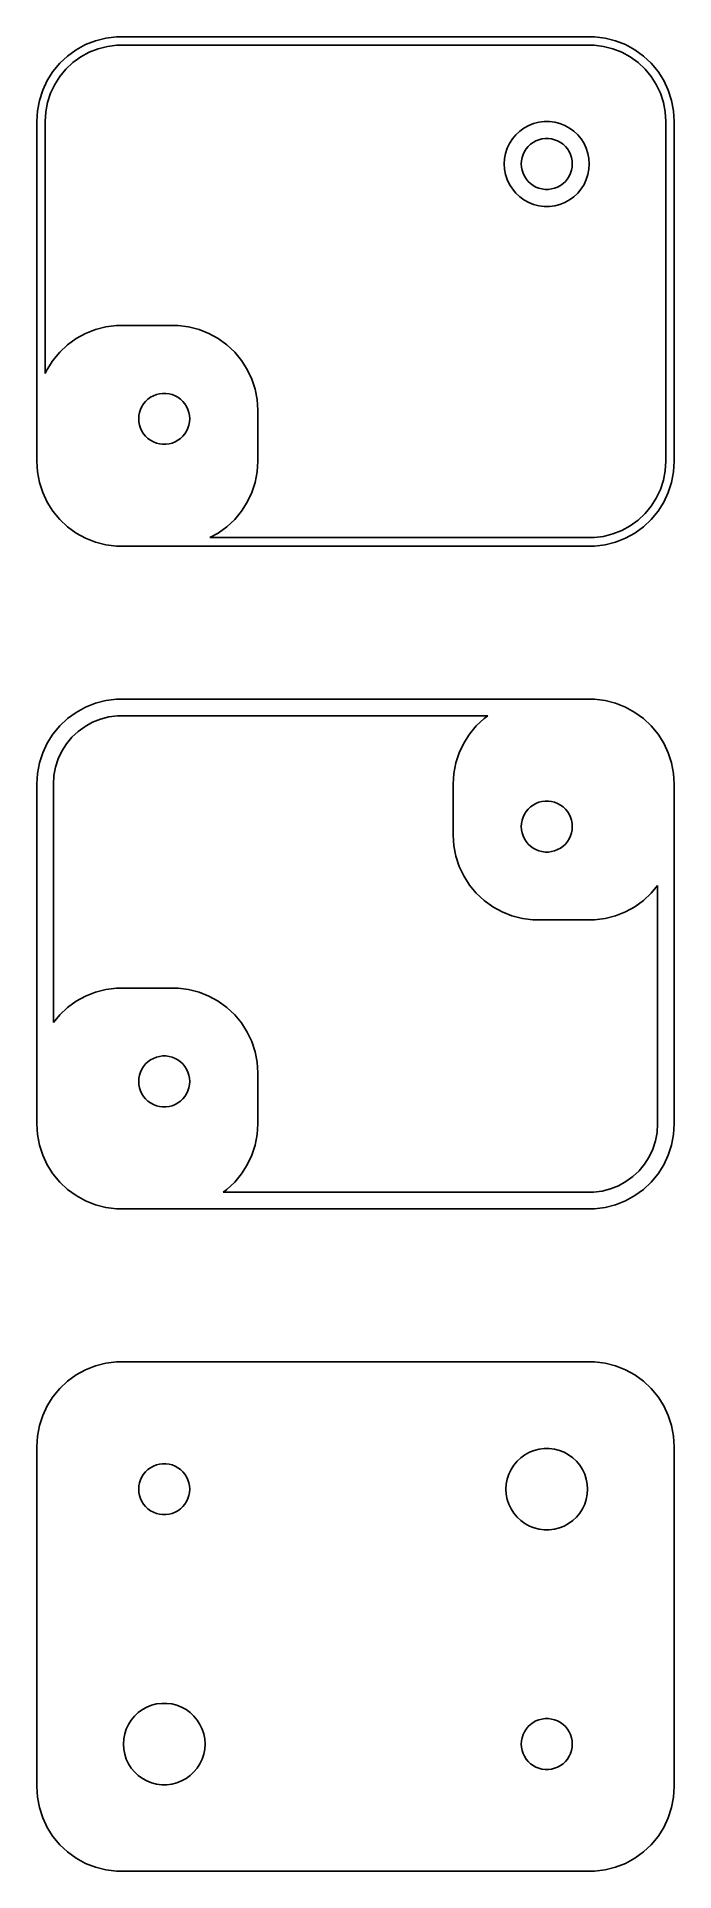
# Model space of a CAD drawing. Header units: metres. Extents: x -19 to 19, y 63 to 171.
import ezdxf

# ---------------------------------------------------------------- set-up
doc = ezdxf.new("R2010")
doc.units = ezdxf.units.M

msp = doc.modelspace()

# ---------------------------------------------------------------- linework, layer by layer
for p, q in [((-15.2951, 170.755), (-15.8789, 170.524)), ((-14.6869, 170.911), (-15.2951, 170.755)), ((-14.0639, 170.99), (-14.6869, 170.911)), ((14.0639, 170.99), (-14.0639, 170.99)), ((14.6869, 170.911), (14.0639, 170.99)), ((15.2951, 170.755), (14.6869, 170.911)), ((15.8789, 170.524), (15.2951, 170.755)), ((-16.9371, 169.853), (-17.3948, 169.423)), ((-16.4291, 170.222), (-16.9371, 169.853)), ((-16.6184, 169.467), (-16.1612, 169.799)), ((-15.8789, 170.524), (-16.4291, 170.222)), ((-16.1612, 169.799), (-15.666, 170.072)), ((-15.666, 170.072), (-15.1406, 170.28)), ((-15.1406, 170.28), (-14.5932, 170.42)), ((-14.5932, 170.42), (-14.0325, 170.491)), ((-14.0325, 170.491), (14.0325, 170.491)), ((14.0325, 170.491), (14.5932, 170.42)), ((14.5932, 170.42), (15.1406, 170.28)), ((15.1406, 170.28), (15.666, 170.072)), ((15.666, 170.072), (16.1612, 169.799)), ((16.4291, 170.222), (15.8789, 170.524)), ((16.1612, 169.799), (16.6184, 169.467)), ((16.9371, 169.853), (16.4291, 170.222)), ((17.3948, 169.423), (16.9371, 169.853)), ((-17.7951, 168.939), (-18.1315, 168.409)), ((-17.3948, 169.423), (-17.7951, 168.939)), ((-17.6934, 168.168), (-17.3906, 168.645)), ((-17.3906, 168.645), (-17.0303, 169.08)), ((-17.0303, 169.08), (-16.6184, 169.467)), ((16.6184, 169.467), (17.0303, 169.08)), ((17.0303, 169.08), (17.3906, 168.645)), ((17.3906, 168.645), (17.6934, 168.168)), ((17.7951, 168.939), (17.3948, 169.423)), ((18.1315, 168.409), (17.7951, 168.939)), ((-18.3989, 167.841), (-18.5929, 167.243)), ((-18.1315, 168.409), (-18.3989, 167.841)), ((-18.1086, 167.119), (-17.934, 167.657)), ((-17.934, 167.657), (-17.6934, 168.168)), ((17.6934, 168.168), (17.934, 167.657)), ((17.934, 167.657), (18.1086, 167.119)), ((18.3989, 167.841), (18.1315, 168.409)), ((18.5929, 167.243), (18.3989, 167.841)), ((-18.7106, 166.627), (-18.75, 166)), ((-18.5929, 167.243), (-18.7106, 166.627)), ((-18.25, 166), (-18.2145, 166.564)), ((-18.2145, 166.564), (-18.1086, 167.119)), ((18.1086, 167.119), (18.2145, 166.564)), ((18.2145, 166.564), (18.25, 166)), ((18.7106, 166.627), (18.5929, 167.243)), ((18.75, 166), (18.7106, 166.627)), ((-18.75, 166), (-18.75, 146)), ((-18.25, 151.157), (-18.25, 166)), ((9.42757, 165.211), (9.22745, 164.969)), ((9.65643, 165.426), (9.42757, 165.211)), ((9.91043, 165.611), (9.65643, 165.426)), ((10.1855, 165.762), (9.91043, 165.611)), ((10.4774, 165.878), (10.1855, 165.762)), ((10.7815, 165.956), (10.4774, 165.878)), ((11.093, 165.995), (10.7815, 165.956)), ((11.407, 165.995), (11.093, 165.995)), ((11.7184, 165.956), (11.407, 165.995)), ((12.0225, 165.878), (11.7184, 165.956)), ((12.3144, 165.762), (12.0225, 165.878)), ((12.5896, 165.611), (12.3144, 165.762)), ((12.8436, 165.426), (12.5896, 165.611)), ((13.0724, 165.211), (12.8436, 165.426)), ((13.2725, 164.969), (13.0724, 165.211)), ((18.25, 166), (18.25, 146)), ((18.75, 146), (18.75, 166)), ((8.92555, 164.42), (8.82854, 164.122)), ((9.05922, 164.704), (8.92555, 164.42)), ((9.22745, 164.969), (9.05922, 164.704)), ((9.85533, 164.052), (9.93553, 164.223)), ((9.93553, 164.223), (10.0365, 164.382)), ((10.0365, 164.382), (10.1565, 164.527)), ((10.1565, 164.527), (10.2939, 164.656)), ((10.2939, 164.656), (10.4463, 164.766)), ((10.4463, 164.766), (10.6113, 164.857)), ((10.6113, 164.857), (10.7865, 164.927)), ((10.7865, 164.927), (10.9689, 164.973)), ((10.9689, 164.973), (11.1558, 164.997)), ((11.1558, 164.997), (11.3442, 164.997)), ((11.3442, 164.997), (11.5311, 164.973)), ((11.5311, 164.973), (11.7135, 164.927)), ((11.7135, 164.927), (11.8887, 164.857)), ((11.8887, 164.857), (12.0537, 164.766)), ((12.0537, 164.766), (12.2061, 164.656)), ((12.2061, 164.656), (12.3434, 164.527)), ((12.3434, 164.527), (12.4635, 164.382)), ((12.4635, 164.382), (12.5645, 164.223)), ((12.5645, 164.223), (12.6447, 164.052)), ((13.4408, 164.704), (13.2725, 164.969)), ((13.5744, 164.42), (13.4408, 164.704)), ((13.6714, 164.122), (13.5744, 164.42)), ((8.7697, 163.813), (8.75, 163.5)), ((8.75, 163.5), (8.7697, 163.187)), ((8.82854, 164.122), (8.7697, 163.813)), ((8.7697, 163.187), (8.82854, 162.878)), ((9.75, 163.5), (9.76183, 163.688)), ((9.76183, 163.312), (9.75, 163.5)), ((9.76183, 163.688), (9.79712, 163.873)), ((9.79712, 163.127), (9.76183, 163.312)), ((9.79712, 163.873), (9.85533, 164.052)), ((9.85533, 162.948), (9.79712, 163.127)), ((12.6447, 164.052), (12.7029, 163.873)), ((12.7029, 163.127), (12.6447, 162.948)), ((12.7029, 163.873), (12.7382, 163.688)), ((12.7382, 163.312), (12.7029, 163.127)), ((12.7382, 163.688), (12.75, 163.5)), ((12.75, 163.5), (12.7382, 163.312)), ((13.7303, 163.813), (13.6714, 164.122)), ((13.6714, 162.878), (13.7303, 163.187)), ((13.75, 163.5), (13.7303, 163.813)), ((13.7303, 163.187), (13.75, 163.5)), ((8.82854, 162.878), (8.92555, 162.58)), ((8.92555, 162.58), (9.05922, 162.296)), ((9.05922, 162.296), (9.22745, 162.031)), ((9.22745, 162.031), (9.42757, 161.789)), ((9.93553, 162.777), (9.85533, 162.948)), ((10.0365, 162.618), (9.93553, 162.777)), ((10.1565, 162.473), (10.0365, 162.618)), ((10.2939, 162.344), (10.1565, 162.473)), ((10.4463, 162.234), (10.2939, 162.344)), ((10.6113, 162.143), (10.4463, 162.234)), ((10.7865, 162.073), (10.6113, 162.143)), ((10.9689, 162.027), (10.7865, 162.073)), ((11.1558, 162.003), (10.9689, 162.027)), ((11.3442, 162.003), (11.1558, 162.003)), ((11.5311, 162.027), (11.3442, 162.003)), ((11.7135, 162.073), (11.5311, 162.027)), ((11.8887, 162.143), (11.7135, 162.073)), ((12.0537, 162.234), (11.8887, 162.143)), ((12.2061, 162.344), (12.0537, 162.234)), ((12.3434, 162.473), (12.2061, 162.344)), ((12.4635, 162.618), (12.3434, 162.473)), ((12.5645, 162.777), (12.4635, 162.618)), ((12.6447, 162.948), (12.5645, 162.777)), ((13.0724, 161.789), (13.2725, 162.031)), ((13.2725, 162.031), (13.4408, 162.296)), ((13.4408, 162.296), (13.5744, 162.58)), ((13.5744, 162.58), (13.6714, 162.878)), ((9.42757, 161.789), (9.65643, 161.574)), ((9.65643, 161.574), (9.91043, 161.389)), ((9.91043, 161.389), (10.1855, 161.238)), ((10.1855, 161.238), (10.4774, 161.122)), ((10.4774, 161.122), (10.7815, 161.044)), ((10.7815, 161.044), (11.093, 161.005)), ((11.093, 161.005), (11.407, 161.005)), ((11.407, 161.005), (11.7184, 161.044)), ((11.7184, 161.044), (12.0225, 161.122)), ((12.0225, 161.122), (12.3144, 161.238)), ((12.3144, 161.238), (12.5896, 161.389)), ((12.5896, 161.389), (12.8436, 161.574)), ((12.8436, 161.574), (13.0724, 161.789)), ((-15.8789, 153.524), (-16.4291, 153.222)), ((-15.2951, 153.755), (-15.8789, 153.524)), ((-14.6869, 153.911), (-15.2951, 153.755)), ((-14.0639, 153.99), (-14.6869, 153.911)), ((-10.436, 153.99), (-14.0639, 153.99)), ((-9.81308, 153.911), (-10.436, 153.99)), ((-9.20491, 153.755), (-9.81308, 153.911)), ((-8.62109, 153.524), (-9.20491, 153.755)), ((-8.07086, 153.222), (-8.62109, 153.524)), ((-17.3948, 152.423), (-17.7951, 151.939)), ((-16.9371, 152.853), (-17.3948, 152.423)), ((-16.4291, 153.222), (-16.9371, 152.853)), ((-7.56287, 152.853), (-8.07086, 153.222)), ((-7.10515, 152.423), (-7.56287, 152.853)), ((-6.70491, 151.939), (-7.10515, 152.423)), ((-18.1315, 151.409), (-18.25, 151.157)), ((-17.7951, 151.939), (-18.1315, 151.409)), ((-6.36845, 151.409), (-6.70491, 151.939)), ((-6.1011, 150.841), (-6.36845, 151.409)), ((-5.90707, 150.243), (-6.1011, 150.841)), ((-5.78941, 149.627), (-5.90707, 150.243)), ((-12.7029, 148.873), (-12.6447, 149.052)), ((-12.6447, 149.052), (-12.5645, 149.223)), ((-12.5645, 149.223), (-12.4635, 149.382)), ((-12.4635, 149.382), (-12.3434, 149.527)), ((-12.3434, 149.527), (-12.2061, 149.656)), ((-12.2061, 149.656), (-12.0537, 149.766)), ((-12.0537, 149.766), (-11.8887, 149.857)), ((-11.8887, 149.857), (-11.7135, 149.927)), ((-11.7135, 149.927), (-11.5311, 149.973)), ((-11.5311, 149.973), (-11.3442, 149.997)), ((-11.3442, 149.997), (-11.1558, 149.997)), ((-11.1558, 149.997), (-10.9689, 149.973)), ((-10.9689, 149.973), (-10.7865, 149.927)), ((-10.7865, 149.927), (-10.6113, 149.857)), ((-10.6113, 149.857), (-10.4463, 149.766)), ((-10.4463, 149.766), (-10.2939, 149.656)), ((-10.2939, 149.656), (-10.1565, 149.527)), ((-10.1565, 149.527), (-10.0365, 149.382)), ((-10.0365, 149.382), (-9.93553, 149.223)), ((-9.93553, 149.223), (-9.85533, 149.052)), ((-9.85533, 149.052), (-9.79712, 148.873)), ((-5.75, 149), (-5.78941, 149.627)), ((-12.75, 148.5), (-12.7382, 148.688)), ((-12.7382, 148.312), (-12.75, 148.5)), ((-12.7382, 148.688), (-12.7029, 148.873)), ((-12.7029, 148.127), (-12.7382, 148.312)), ((-12.6447, 147.948), (-12.7029, 148.127)), ((-12.5645, 147.777), (-12.6447, 147.948)), ((-9.85533, 147.948), (-9.93553, 147.777)), ((-9.79712, 148.127), (-9.85533, 147.948)), ((-9.79712, 148.873), (-9.76183, 148.688)), ((-9.76183, 148.312), (-9.79712, 148.127)), ((-9.76183, 148.688), (-9.75, 148.5)), ((-9.75, 148.5), (-9.76183, 148.312)), ((-5.75, 146), (-5.75, 149)), ((-12.4635, 147.618), (-12.5645, 147.777)), ((-12.3434, 147.473), (-12.4635, 147.618)), ((-12.2061, 147.344), (-12.3434, 147.473)), ((-12.0537, 147.234), (-12.2061, 147.344)), ((-11.8887, 147.143), (-12.0537, 147.234)), ((-11.7135, 147.073), (-11.8887, 147.143)), ((-11.5311, 147.027), (-11.7135, 147.073)), ((-11.3442, 147.003), (-11.5311, 147.027)), ((-11.1558, 147.003), (-11.3442, 147.003)), ((-10.9689, 147.027), (-11.1558, 147.003)), ((-10.7865, 147.073), (-10.9689, 147.027)), ((-10.6113, 147.143), (-10.7865, 147.073)), ((-10.4463, 147.234), (-10.6113, 147.143)), ((-10.2939, 147.344), (-10.4463, 147.234)), ((-10.1565, 147.473), (-10.2939, 147.344)), ((-10.0365, 147.618), (-10.1565, 147.473)), ((-9.93553, 147.777), (-10.0365, 147.618)), ((-18.75, 146), (-18.7106, 145.373)), ((-5.78941, 145.373), (-5.75, 146)), ((18.25, 146), (18.2145, 145.436)), ((18.7106, 145.373), (18.75, 146)), ((-18.7106, 145.373), (-18.5929, 144.757)), ((-18.5929, 144.757), (-18.3989, 144.159)), ((-6.1011, 144.159), (-5.90707, 144.757)), ((-5.90707, 144.757), (-5.78941, 145.373)), ((18.1086, 144.881), (17.934, 144.343)), ((18.2145, 145.436), (18.1086, 144.881)), ((18.3989, 144.159), (18.5929, 144.757)), ((18.5929, 144.757), (18.7106, 145.373)), ((-18.3989, 144.159), (-18.1315, 143.591)), ((-6.36845, 143.591), (-6.1011, 144.159)), ((17.6934, 143.832), (17.3906, 143.355)), ((17.934, 144.343), (17.6934, 143.832)), ((18.1315, 143.591), (18.3989, 144.159)), ((-18.1315, 143.591), (-17.7951, 143.061)), ((-17.7951, 143.061), (-17.3948, 142.577)), ((-17.3948, 142.577), (-16.9371, 142.147)), ((-7.56287, 142.147), (-7.10515, 142.577)), ((-7.10515, 142.577), (-6.70491, 143.061)), ((-6.70491, 143.061), (-6.36845, 143.591)), ((17.0303, 142.92), (16.6184, 142.533)), ((16.9371, 142.147), (17.3948, 142.577)), ((17.3906, 143.355), (17.0303, 142.92)), ((17.3948, 142.577), (17.7951, 143.061)), ((17.7951, 143.061), (18.1315, 143.591)), ((-16.9371, 142.147), (-16.4291, 141.778)), ((-16.4291, 141.778), (-15.8789, 141.476)), ((-15.8789, 141.476), (-15.2951, 141.245)), ((-8.56104, 141.509), (-8.07086, 141.778)), ((14.0325, 141.509), (-8.56104, 141.509)), ((-8.07086, 141.778), (-7.56287, 142.147)), ((14.5932, 141.58), (14.0325, 141.509)), ((15.1406, 141.72), (14.5932, 141.58)), ((15.666, 141.928), (15.1406, 141.72)), ((15.2951, 141.245), (15.8789, 141.476)), ((16.1612, 142.201), (15.666, 141.928)), ((15.8789, 141.476), (16.4291, 141.778)), ((16.6184, 142.533), (16.1612, 142.201)), ((16.4291, 141.778), (16.9371, 142.147)), ((-15.2951, 141.245), (-14.6869, 141.089)), ((-14.6869, 141.089), (-14.0639, 141.01)), ((-14.0639, 141.01), (14.0639, 141.01)), ((14.0639, 141.01), (14.6869, 141.089)), ((14.6869, 141.089), (15.2951, 141.245)), ((-15.2951, 131.755), (-15.8789, 131.524)), ((-14.6869, 131.911), (-15.2951, 131.755)), ((-14.0639, 131.99), (-14.6869, 131.911)), ((14.0639, 131.99), (-14.0639, 131.99)), ((14.6869, 131.911), (14.0639, 131.99)), ((15.2951, 131.755), (14.6869, 131.911)), ((15.8789, 131.524), (15.2951, 131.755)), ((-16.9371, 130.853), (-17.3948, 130.423)), ((-16.4291, 131.222), (-16.9371, 130.853)), ((-15.8789, 131.524), (-16.4291, 131.222)), ((-15.4626, 130.64), (-14.993, 130.826)), ((-14.993, 130.826), (-14.5037, 130.951)), ((-14.5037, 130.951), (-14.0026, 131.014)), ((-14.0026, 131.014), (7.78568, 131.014)), ((7.56287, 130.853), (7.10515, 130.423)), ((7.78568, 131.014), (7.56287, 130.853)), ((16.4291, 131.222), (15.8789, 131.524)), ((16.9371, 130.853), (16.4291, 131.222)), ((17.3948, 130.423), (16.9371, 130.853)), ((-17.7951, 129.939), (-18.1315, 129.409)), ((-17.3948, 130.423), (-17.7951, 129.939)), ((-17.0042, 129.364), (-16.6822, 129.754)), ((-16.6822, 129.754), (-16.3139, 130.099)), ((-16.3139, 130.099), (-15.9053, 130.396)), ((-15.9053, 130.396), (-15.4626, 130.64)), ((6.70491, 129.939), (6.36845, 129.409)), ((7.10515, 130.423), (6.70491, 129.939)), ((17.7951, 129.939), (17.3948, 130.423)), ((18.1315, 129.409), (17.7951, 129.939)), ((-18.3989, 128.841), (-18.5929, 128.243)), ((-18.1315, 129.409), (-18.3989, 128.841)), ((-17.4899, 128.481), (-17.2748, 128.938)), ((-17.2748, 128.938), (-17.0042, 129.364)), ((6.1011, 128.841), (5.90707, 128.243)), ((6.36845, 129.409), (6.1011, 128.841)), ((18.3989, 128.841), (18.1315, 129.409)), ((18.5929, 128.243), (18.3989, 128.841)), ((-18.7106, 127.627), (-18.75, 127)), ((-18.5929, 128.243), (-18.7106, 127.627)), ((-17.7724, 127), (-17.7407, 127.504)), ((-17.7407, 127.504), (-17.646, 128)), ((-17.646, 128), (-17.4899, 128.481)), ((5.78941, 127.627), (5.75, 127)), ((5.90707, 128.243), (5.78941, 127.627)), ((18.7106, 127.627), (18.5929, 128.243)), ((18.75, 127), (18.7106, 127.627)), ((-18.75, 127), (-18.75, 107)), ((-17.7724, 112.966), (-17.7724, 127)), ((5.75, 127), (5.75, 124)), ((18.75, 107), (18.75, 127)), ((9.93553, 125.223), (10.0365, 125.382)), ((10.0365, 125.382), (10.1565, 125.527)), ((10.1565, 125.527), (10.2939, 125.656)), ((10.2939, 125.656), (10.4463, 125.766)), ((10.4463, 125.766), (10.6113, 125.857)), ((10.6113, 125.857), (10.7865, 125.927)), ((10.7865, 125.927), (10.9689, 125.973)), ((10.9689, 125.973), (11.1558, 125.997)), ((11.1558, 125.997), (11.3442, 125.997)), ((11.3442, 125.997), (11.5311, 125.973)), ((11.5311, 125.973), (11.7135, 125.927)), ((11.7135, 125.927), (11.8887, 125.857)), ((11.8887, 125.857), (12.0537, 125.766)), ((12.0537, 125.766), (12.2061, 125.656)), ((12.2061, 125.656), (12.3434, 125.527)), ((12.3434, 125.527), (12.4635, 125.382)), ((12.4635, 125.382), (12.5645, 125.223)), ((9.75, 124.5), (9.76183, 124.688)), ((9.76183, 124.312), (9.75, 124.5)), ((9.76183, 124.688), (9.79712, 124.873)), ((9.79712, 124.127), (9.76183, 124.312)), ((9.79712, 124.873), (9.85533, 125.052)), ((9.85533, 125.052), (9.93553, 125.223)), ((12.5645, 125.223), (12.6447, 125.052)), ((12.6447, 125.052), (12.7029, 124.873)), ((12.7029, 124.873), (12.7382, 124.688)), ((12.7382, 124.312), (12.7029, 124.127)), ((12.7382, 124.688), (12.75, 124.5)), ((12.75, 124.5), (12.7382, 124.312)), ((5.75, 124), (5.78941, 123.373)), ((5.78941, 123.373), (5.90707, 122.757)), ((9.85533, 123.948), (9.79712, 124.127)), ((9.93553, 123.777), (9.85533, 123.948)), ((10.0365, 123.618), (9.93553, 123.777)), ((10.1565, 123.473), (10.0365, 123.618)), ((10.2939, 123.344), (10.1565, 123.473)), ((10.4463, 123.234), (10.2939, 123.344)), ((10.6113, 123.143), (10.4463, 123.234)), ((10.7865, 123.073), (10.6113, 123.143)), ((11.8887, 123.143), (11.7135, 123.073)), ((12.0537, 123.234), (11.8887, 123.143)), ((12.2061, 123.344), (12.0537, 123.234)), ((12.3434, 123.473), (12.2061, 123.344)), ((12.4635, 123.618), (12.3434, 123.473)), ((12.5645, 123.777), (12.4635, 123.618)), ((12.6447, 123.948), (12.5645, 123.777)), ((12.7029, 124.127), (12.6447, 123.948)), ((5.90707, 122.757), (6.1011, 122.159)), ((6.1011, 122.159), (6.36845, 121.591)), ((10.9689, 123.027), (10.7865, 123.073)), ((11.1558, 123.003), (10.9689, 123.027)), ((11.3442, 123.003), (11.1558, 123.003)), ((11.5311, 123.027), (11.3442, 123.003)), ((11.7135, 123.073), (11.5311, 123.027)), ((6.36845, 121.591), (6.70491, 121.061)), ((6.70491, 121.061), (7.10515, 120.577)), ((17.3948, 120.577), (17.7724, 121.034)), ((17.7724, 121.034), (17.7724, 107)), ((7.10515, 120.577), (7.56287, 120.147)), ((7.56287, 120.147), (8.07086, 119.778)), ((16.4291, 119.778), (16.9371, 120.147)), ((16.9371, 120.147), (17.3948, 120.577)), ((8.07086, 119.778), (8.62109, 119.476)), ((8.62109, 119.476), (9.20491, 119.245)), ((9.20491, 119.245), (9.81308, 119.089)), ((9.81308, 119.089), (10.436, 119.01)), ((10.436, 119.01), (14.0639, 119.01)), ((14.0639, 119.01), (14.6869, 119.089)), ((14.6869, 119.089), (15.2951, 119.245)), ((15.2951, 119.245), (15.8789, 119.476)), ((15.8789, 119.476), (16.4291, 119.778)), ((-15.8789, 114.524), (-16.4291, 114.222)), ((-15.2951, 114.755), (-15.8789, 114.524)), ((-14.6869, 114.911), (-15.2951, 114.755)), ((-14.0639, 114.99), (-14.6869, 114.911)), ((-10.436, 114.99), (-14.0639, 114.99)), ((-9.81308, 114.911), (-10.436, 114.99)), ((-9.20491, 114.755), (-9.81308, 114.911)), ((-8.62109, 114.524), (-9.20491, 114.755)), ((-8.07086, 114.222), (-8.62109, 114.524)), ((-17.3948, 113.423), (-17.7724, 112.966)), ((-16.9371, 113.853), (-17.3948, 113.423)), ((-16.4291, 114.222), (-16.9371, 113.853)), ((-7.56287, 113.853), (-8.07086, 114.222)), ((-7.10515, 113.423), (-7.56287, 113.853)), ((-6.70491, 112.939), (-7.10515, 113.423)), ((-6.36845, 112.409), (-6.70491, 112.939)), ((-6.1011, 111.841), (-6.36845, 112.409)), ((-5.90707, 111.243), (-6.1011, 111.841)), ((-5.78941, 110.627), (-5.90707, 111.243)), ((-12.6447, 110.052), (-12.5645, 110.223)), ((-12.5645, 110.223), (-12.4635, 110.382)), ((-12.4635, 110.382), (-12.3434, 110.527)), ((-12.3434, 110.527), (-12.2061, 110.656)), ((-12.2061, 110.656), (-12.0537, 110.766)), ((-12.0537, 110.766), (-11.8887, 110.857)), ((-11.8887, 110.857), (-11.7135, 110.927)), ((-11.7135, 110.927), (-11.5311, 110.973)), ((-11.5311, 110.973), (-11.3442, 110.997)), ((-11.3442, 110.997), (-11.1558, 110.997)), ((-11.1558, 110.997), (-10.9689, 110.973)), ((-10.9689, 110.973), (-10.7865, 110.927)), ((-10.7865, 110.927), (-10.6113, 110.857)), ((-10.6113, 110.857), (-10.4463, 110.766)), ((-10.4463, 110.766), (-10.2939, 110.656)), ((-10.2939, 110.656), (-10.1565, 110.527)), ((-10.1565, 110.527), (-10.0365, 110.382)), ((-10.0365, 110.382), (-9.93553, 110.223)), ((-9.93553, 110.223), (-9.85533, 110.052)), ((-5.75, 110), (-5.78941, 110.627)), ((-12.75, 109.5), (-12.7382, 109.688)), ((-12.7382, 109.312), (-12.75, 109.5)), ((-12.7382, 109.688), (-12.7029, 109.873)), ((-12.7029, 109.127), (-12.7382, 109.312)), ((-12.7029, 109.873), (-12.6447, 110.052)), ((-12.6447, 108.948), (-12.7029, 109.127)), ((-9.85533, 110.052), (-9.79712, 109.873)), ((-9.79712, 109.127), (-9.85533, 108.948)), ((-9.79712, 109.873), (-9.76183, 109.688)), ((-9.76183, 109.312), (-9.79712, 109.127)), ((-9.76183, 109.688), (-9.75, 109.5)), ((-9.75, 109.5), (-9.76183, 109.312)), ((-5.75, 107), (-5.75, 110)), ((-12.5645, 108.777), (-12.6447, 108.948)), ((-12.4635, 108.618), (-12.5645, 108.777)), ((-12.3434, 108.473), (-12.4635, 108.618)), ((-12.2061, 108.344), (-12.3434, 108.473)), ((-12.0537, 108.234), (-12.2061, 108.344)), ((-11.8887, 108.143), (-12.0537, 108.234)), ((-11.7135, 108.073), (-11.8887, 108.143)), ((-11.5311, 108.027), (-11.7135, 108.073)), ((-11.3442, 108.003), (-11.5311, 108.027)), ((-11.1558, 108.003), (-11.3442, 108.003)), ((-10.9689, 108.027), (-11.1558, 108.003)), ((-10.7865, 108.073), (-10.9689, 108.027)), ((-10.6113, 108.143), (-10.7865, 108.073)), ((-10.4463, 108.234), (-10.6113, 108.143)), ((-10.2939, 108.344), (-10.4463, 108.234)), ((-10.1565, 108.473), (-10.2939, 108.344)), ((-10.0365, 108.618), (-10.1565, 108.473)), ((-9.93553, 108.777), (-10.0365, 108.618)), ((-9.85533, 108.948), (-9.93553, 108.777)), ((-18.75, 107), (-18.7106, 106.373)), ((-5.78941, 106.373), (-5.75, 107)), ((17.7724, 107), (17.7407, 106.496)), ((18.7106, 106.373), (18.75, 107)), ((-18.7106, 106.373), (-18.5929, 105.757)), ((-5.90707, 105.757), (-5.78941, 106.373)), ((17.646, 106), (17.4899, 105.519)), ((17.7407, 106.496), (17.646, 106)), ((18.5929, 105.757), (18.7106, 106.373)), ((-18.5929, 105.757), (-18.3989, 105.159)), ((-18.3989, 105.159), (-18.1315, 104.591)), ((-6.36845, 104.591), (-6.1011, 105.159)), ((-6.1011, 105.159), (-5.90707, 105.757)), ((17.2748, 105.062), (17.0042, 104.636)), ((17.4899, 105.519), (17.2748, 105.062)), ((18.1315, 104.591), (18.3989, 105.159)), ((18.3989, 105.159), (18.5929, 105.757)), ((-18.1315, 104.591), (-17.7951, 104.061)), ((-17.7951, 104.061), (-17.3948, 103.577)), ((-7.10515, 103.577), (-6.70491, 104.061)), ((-6.70491, 104.061), (-6.36845, 104.591)), ((16.3139, 103.901), (15.9053, 103.604)), ((16.6822, 104.246), (16.3139, 103.901)), ((17.0042, 104.636), (16.6822, 104.246)), ((17.3948, 103.577), (17.7951, 104.061)), ((17.7951, 104.061), (18.1315, 104.591)), ((-17.3948, 103.577), (-16.9371, 103.147)), ((-16.9371, 103.147), (-16.4291, 102.778)), ((-16.4291, 102.778), (-15.8789, 102.476)), ((-7.78568, 102.986), (-7.56287, 103.147)), ((14.0026, 102.986), (-7.78568, 102.986)), ((-7.56287, 103.147), (-7.10515, 103.577)), ((14.5037, 103.049), (14.0026, 102.986)), ((14.993, 103.174), (14.5037, 103.049)), ((15.4626, 103.36), (14.993, 103.174)), ((15.9053, 103.604), (15.4626, 103.36)), ((15.8789, 102.476), (16.4291, 102.778)), ((16.4291, 102.778), (16.9371, 103.147)), ((16.9371, 103.147), (17.3948, 103.577)), ((-15.8789, 102.476), (-15.2951, 102.245)), ((-15.2951, 102.245), (-14.6869, 102.089)), ((-14.6869, 102.089), (-14.0639, 102.01)), ((-14.0639, 102.01), (14.0639, 102.01)), ((14.0639, 102.01), (14.6869, 102.089)), ((14.6869, 102.089), (15.2951, 102.245)), ((15.2951, 102.245), (15.8789, 102.476)), ((-14.6869, 92.9114), (-15.2951, 92.7553)), ((-14.0639, 92.9901), (-14.6869, 92.9114)), ((14.0639, 92.9901), (-14.0639, 92.9901)), ((14.6869, 92.9114), (14.0639, 92.9901)), ((15.2951, 92.7553), (14.6869, 92.9114)), ((-16.9371, 91.8526), (-17.3948, 91.4227)), ((-16.4291, 92.2216), (-16.9371, 91.8526)), ((-15.8789, 92.5241), (-16.4291, 92.2216)), ((-15.2951, 92.7553), (-15.8789, 92.5241)), ((15.8789, 92.5241), (15.2951, 92.7553)), ((16.4291, 92.2216), (15.8789, 92.5241)), ((16.9371, 91.8526), (16.4291, 92.2216)), ((17.3948, 91.4227), (16.9371, 91.8526)), ((-17.7951, 90.9389), (-18.1315, 90.4088)), ((-17.3948, 91.4227), (-17.7951, 90.9389)), ((17.7951, 90.9389), (17.3948, 91.4227)), ((18.1315, 90.4088), (17.7951, 90.9389)), ((-18.3989, 89.8406), (-18.5929, 89.2434)), ((-18.1315, 90.4088), (-18.3989, 89.8406)), ((18.3989, 89.8406), (18.1315, 90.4088)), ((18.5929, 89.2434), (18.3989, 89.8406)), ((-18.7106, 88.6267), (-18.75, 88)), ((-18.5929, 89.2434), (-18.7106, 88.6267)), ((18.7106, 88.6267), (18.5929, 89.2434)), ((18.75, 88), (18.7106, 88.6267)), ((-18.75, 88), (-18.75, 68)), ((9.72017, 87.3492), (9.964, 87.5264)), ((9.964, 87.5264), (10.2281, 87.6716)), ((10.2281, 87.6716), (10.5083, 87.7825)), ((10.5083, 87.7825), (10.8003, 87.8575)), ((10.8003, 87.8575), (11.0993, 87.8953)), ((11.0993, 87.8953), (11.4007, 87.8953)), ((11.4007, 87.8953), (11.6997, 87.8575)), ((11.6997, 87.8575), (11.9916, 87.7825)), ((11.9916, 87.7825), (12.2719, 87.6716)), ((12.2719, 87.6716), (12.536, 87.5264)), ((12.536, 87.5264), (12.7798, 87.3492)), ((18.75, 68), (18.75, 88)), ((-12.4635, 86.3817), (-12.3434, 86.5268)), ((-12.3434, 86.5268), (-12.2061, 86.6558)), ((-12.2061, 86.6558), (-12.0537, 86.7665)), ((-12.0537, 86.7665), (-11.8887, 86.8572)), ((-11.8887, 86.8572), (-11.7135, 86.9266)), ((-11.7135, 86.9266), (-11.5311, 86.9734)), ((-11.5311, 86.9734), (-11.3442, 86.997)), ((-11.3442, 86.997), (-11.1558, 86.997)), ((-11.1558, 86.997), (-10.9689, 86.9734)), ((-10.9689, 86.9734), (-10.7865, 86.9266)), ((-10.7865, 86.9266), (-10.6113, 86.8572)), ((-10.6113, 86.8572), (-10.4463, 86.7665)), ((-10.4463, 86.7665), (-10.2939, 86.6558)), ((-10.2939, 86.6558), (-10.1565, 86.5268)), ((-10.1565, 86.5268), (-10.0365, 86.3817)), ((9.01852, 86.3835), (9.14685, 86.6562)), ((9.14685, 86.6562), (9.30835, 86.9107)), ((9.30835, 86.9107), (9.50047, 87.1429)), ((9.50047, 87.1429), (9.72017, 87.3492)), ((12.7798, 87.3492), (12.9995, 87.1429)), ((12.9995, 87.1429), (13.1916, 86.9107)), ((13.1916, 86.9107), (13.3531, 86.6562)), ((13.3531, 86.6562), (13.4815, 86.3835)), ((-12.75, 85.5), (-12.7382, 85.688)), ((-12.7382, 85.312), (-12.75, 85.5)), ((-12.7382, 85.688), (-12.7029, 85.873)), ((-12.7029, 85.127), (-12.7382, 85.312)), ((-12.7029, 85.873), (-12.6447, 86.0522)), ((-12.6447, 86.0522), (-12.5645, 86.2226)), ((-12.5645, 86.2226), (-12.4635, 86.3817)), ((-10.0365, 86.3817), (-9.93553, 86.2226)), ((-9.93553, 86.2226), (-9.85533, 86.0522)), ((-9.85533, 86.0522), (-9.79712, 85.873)), ((-9.79712, 85.873), (-9.76183, 85.688)), ((-9.76183, 85.312), (-9.79712, 85.127)), ((-9.76183, 85.688), (-9.75, 85.5)), ((-9.75, 85.5), (-9.76183, 85.312)), ((8.84999, 85.5), (8.86891, 85.8008)), ((8.86891, 85.1992), (8.84999, 85.5)), ((8.86891, 85.8008), (8.9254, 86.0968)), ((8.9254, 86.0968), (9.01852, 86.3835)), ((13.4815, 86.3835), (13.5746, 86.0968)), ((13.5746, 86.0968), (13.6311, 85.8008)), ((13.6311, 85.8008), (13.65, 85.5)), ((13.65, 85.5), (13.6311, 85.1992)), ((-12.6447, 84.9478), (-12.7029, 85.127)), ((-12.5645, 84.7774), (-12.6447, 84.9478)), ((-12.4635, 84.6183), (-12.5645, 84.7774)), ((-12.3434, 84.4732), (-12.4635, 84.6183)), ((-12.2061, 84.3442), (-12.3434, 84.4732)), ((-12.0537, 84.2335), (-12.2061, 84.3442)), ((-11.8887, 84.1427), (-12.0537, 84.2335)), ((-10.4463, 84.2335), (-10.6113, 84.1427)), ((-10.2939, 84.3442), (-10.4463, 84.2335)), ((-10.1565, 84.4732), (-10.2939, 84.3442)), ((-10.0365, 84.6183), (-10.1565, 84.4732)), ((-9.93553, 84.7774), (-10.0365, 84.6183)), ((-9.85533, 84.9478), (-9.93553, 84.7774)), ((-9.79712, 85.127), (-9.85533, 84.9478)), ((8.9254, 84.9031), (8.86891, 85.1992)), ((9.01852, 84.6165), (8.9254, 84.9031)), ((9.14685, 84.3438), (9.01852, 84.6165)), ((9.30835, 84.0893), (9.14685, 84.3438)), ((13.3531, 84.3438), (13.1916, 84.0893)), ((13.4815, 84.6165), (13.3531, 84.3438)), ((13.5746, 84.9031), (13.4815, 84.6165)), ((13.6311, 85.1992), (13.5746, 84.9031)), ((-11.7135, 84.0734), (-11.8887, 84.1427)), ((-11.5311, 84.0266), (-11.7135, 84.0734)), ((-11.3442, 84.0029), (-11.5311, 84.0266)), ((-11.1558, 84.0029), (-11.3442, 84.0029)), ((-10.9689, 84.0266), (-11.1558, 84.0029)), ((-10.7865, 84.0734), (-10.9689, 84.0266)), ((-10.6113, 84.1427), (-10.7865, 84.0734)), ((9.50047, 83.8571), (9.30835, 84.0893)), ((9.72017, 83.6508), (9.50047, 83.8571)), ((9.964, 83.4736), (9.72017, 83.6508)), ((10.2281, 83.3284), (9.964, 83.4736)), ((10.5083, 83.2175), (10.2281, 83.3284)), ((10.8003, 83.1425), (10.5083, 83.2175)), ((11.9916, 83.2175), (11.6997, 83.1425)), ((12.2719, 83.3284), (11.9916, 83.2175)), ((12.536, 83.4736), (12.2719, 83.3284)), ((12.7798, 83.6508), (12.536, 83.4736)), ((12.9995, 83.8571), (12.7798, 83.6508)), ((13.1916, 84.0893), (12.9995, 83.8571)), ((11.0993, 83.1047), (10.8003, 83.1425)), ((11.4007, 83.1047), (11.0993, 83.1047)), ((11.6997, 83.1425), (11.4007, 83.1047)), ((-12.9995, 72.1429), (-12.7798, 72.3492)), ((-12.7798, 72.3492), (-12.536, 72.5264)), ((-12.536, 72.5264), (-12.2719, 72.6716)), ((-12.2719, 72.6716), (-11.9916, 72.7825)), ((-11.9916, 72.7825), (-11.6997, 72.8575)), ((-11.6997, 72.8575), (-11.4007, 72.8953)), ((-11.4007, 72.8953), (-11.0993, 72.8953)), ((-11.0993, 72.8953), (-10.8003, 72.8575)), ((-10.8003, 72.8575), (-10.5083, 72.7825)), ((-10.5083, 72.7825), (-10.2281, 72.6716)), ((-10.2281, 72.6716), (-9.964, 72.5264)), ((-9.964, 72.5264), (-9.72017, 72.3492)), ((-9.72017, 72.3492), (-9.50047, 72.1429)), ((-13.5746, 71.0969), (-13.4815, 71.3835)), ((-13.4815, 71.3835), (-13.3531, 71.6562)), ((-13.3531, 71.6562), (-13.1916, 71.9107)), ((-13.1916, 71.9107), (-12.9995, 72.1429)), ((-9.50047, 72.1429), (-9.30835, 71.9107)), ((-9.30835, 71.9107), (-9.14685, 71.6562)), ((-9.14685, 71.6562), (-9.01852, 71.3835)), ((-9.01852, 71.3835), (-8.9254, 71.0969)), ((9.93553, 71.2226), (10.0365, 71.3817)), ((10.0365, 71.3817), (10.1565, 71.5268)), ((10.1565, 71.5268), (10.2939, 71.6558)), ((10.2939, 71.6558), (10.4463, 71.7665)), ((10.4463, 71.7665), (10.6113, 71.8573)), ((10.6113, 71.8573), (10.7865, 71.9266)), ((10.7865, 71.9266), (10.9689, 71.9734)), ((10.9689, 71.9734), (11.1558, 71.9971)), ((11.1558, 71.9971), (11.3442, 71.9971)), ((11.3442, 71.9971), (11.5311, 71.9734)), ((11.5311, 71.9734), (11.7135, 71.9266)), ((11.7135, 71.9266), (11.8887, 71.8573)), ((11.8887, 71.8573), (12.0537, 71.7665)), ((12.0537, 71.7665), (12.2061, 71.6558)), ((12.2061, 71.6558), (12.3434, 71.5268)), ((12.3434, 71.5268), (12.4635, 71.3817)), ((12.4635, 71.3817), (12.5645, 71.2226)), ((-13.65, 70.5), (-13.6311, 70.8008)), ((-13.6311, 70.1992), (-13.65, 70.5)), ((-13.6311, 70.8008), (-13.5746, 71.0969)), ((-13.5746, 69.9032), (-13.6311, 70.1992)), ((-8.9254, 71.0969), (-8.86891, 70.8008)), ((-8.86891, 70.1992), (-8.9254, 69.9032)), ((-8.86891, 70.8008), (-8.84999, 70.5)), ((-8.84999, 70.5), (-8.86891, 70.1992)), ((9.75, 70.5), (9.76183, 70.688)), ((9.76183, 70.312), (9.75, 70.5)), ((9.76183, 70.688), (9.79712, 70.873)), ((9.79712, 70.127), (9.76183, 70.312)), ((9.79712, 70.873), (9.85533, 71.0522)), ((9.85533, 71.0522), (9.93553, 71.2226)), ((12.5645, 71.2226), (12.6447, 71.0522)), ((12.6447, 71.0522), (12.7029, 70.873)), ((12.7029, 70.873), (12.7382, 70.688)), ((12.7382, 70.312), (12.7029, 70.127)), ((12.7382, 70.688), (12.75, 70.5)), ((12.75, 70.5), (12.7382, 70.312)), ((-13.4815, 69.6165), (-13.5746, 69.9032)), ((-13.3531, 69.3438), (-13.4815, 69.6165)), ((-13.1916, 69.0893), (-13.3531, 69.3438)), ((-9.14685, 69.3438), (-9.30835, 69.0893)), ((-9.01852, 69.6165), (-9.14685, 69.3438)), ((-8.9254, 69.9032), (-9.01852, 69.6165)), ((9.85533, 69.9478), (9.79712, 70.127)), ((9.93553, 69.7774), (9.85533, 69.9478)), ((10.0365, 69.6183), (9.93553, 69.7774)), ((10.1565, 69.4732), (10.0365, 69.6183)), ((10.2939, 69.3442), (10.1565, 69.4732)), ((10.4463, 69.2335), (10.2939, 69.3442)), ((10.6113, 69.1428), (10.4463, 69.2335)), ((10.7865, 69.0734), (10.6113, 69.1428)), ((11.8887, 69.1428), (11.7135, 69.0734)), ((12.0537, 69.2335), (11.8887, 69.1428)), ((12.2061, 69.3442), (12.0537, 69.2335)), ((12.3434, 69.4732), (12.2061, 69.3442)), ((12.4635, 69.6183), (12.3434, 69.4732)), ((12.5645, 69.7774), (12.4635, 69.6183)), ((12.6447, 69.9478), (12.5645, 69.7774)), ((12.7029, 70.127), (12.6447, 69.9478)), ((-12.9995, 68.8571), (-13.1916, 69.0893)), ((-12.7798, 68.6508), (-12.9995, 68.8571)), ((-12.536, 68.4736), (-12.7798, 68.6508)), ((-12.2719, 68.3284), (-12.536, 68.4736)), ((-11.9916, 68.2175), (-12.2719, 68.3284)), ((-11.6997, 68.1425), (-11.9916, 68.2175)), ((-11.4007, 68.1047), (-11.6997, 68.1425)), ((-11.0993, 68.1047), (-11.4007, 68.1047)), ((-10.8003, 68.1425), (-11.0993, 68.1047)), ((-10.5083, 68.2175), (-10.8003, 68.1425)), ((-10.2281, 68.3284), (-10.5083, 68.2175)), ((-9.964, 68.4736), (-10.2281, 68.3284)), ((-9.72017, 68.6508), (-9.964, 68.4736)), ((-9.50047, 68.8571), (-9.72017, 68.6508)), ((-9.30835, 69.0893), (-9.50047, 68.8571)), ((10.9689, 69.0266), (10.7865, 69.0734)), ((11.1558, 69.003), (10.9689, 69.0266)), ((11.3442, 69.003), (11.1558, 69.003)), ((11.5311, 69.0266), (11.3442, 69.003)), ((11.7135, 69.0734), (11.5311, 69.0266)), ((-18.75, 68), (-18.7106, 67.3733)), ((-18.7106, 67.3733), (-18.5929, 66.7566)), ((18.5929, 66.7566), (18.7106, 67.3733)), ((18.7106, 67.3733), (18.75, 68)), ((-18.5929, 66.7566), (-18.3989, 66.1594)), ((-18.3989, 66.1594), (-18.1315, 65.5912)), ((18.1315, 65.5912), (18.3989, 66.1594)), ((18.3989, 66.1594), (18.5929, 66.7566)), ((-18.1315, 65.5912), (-17.7951, 65.0611)), ((-17.7951, 65.0611), (-17.3948, 64.5773)), ((17.3948, 64.5773), (17.7951, 65.0611)), ((17.7951, 65.0611), (18.1315, 65.5912)), ((-17.3948, 64.5773), (-16.9371, 64.1474)), ((-16.9371, 64.1474), (-16.4291, 63.7784)), ((-16.4291, 63.7784), (-15.8789, 63.4759)), ((15.8789, 63.4759), (16.4291, 63.7784)), ((16.4291, 63.7784), (16.9371, 64.1474)), ((16.9371, 64.1474), (17.3948, 64.5773)), ((-15.8789, 63.4759), (-15.2951, 63.2447)), ((-15.2951, 63.2447), (-14.6869, 63.0886)), ((-14.6869, 63.0886), (-14.0639, 63.0099)), ((-14.0639, 63.0099), (14.0639, 63.0099)), ((14.0639, 63.0099), (14.6869, 63.0886)), ((14.6869, 63.0886), (15.2951, 63.2447)), ((15.2951, 63.2447), (15.8789, 63.4759))]:
    msp.add_line(p, q)

doc.saveas('drawing.dxf')
